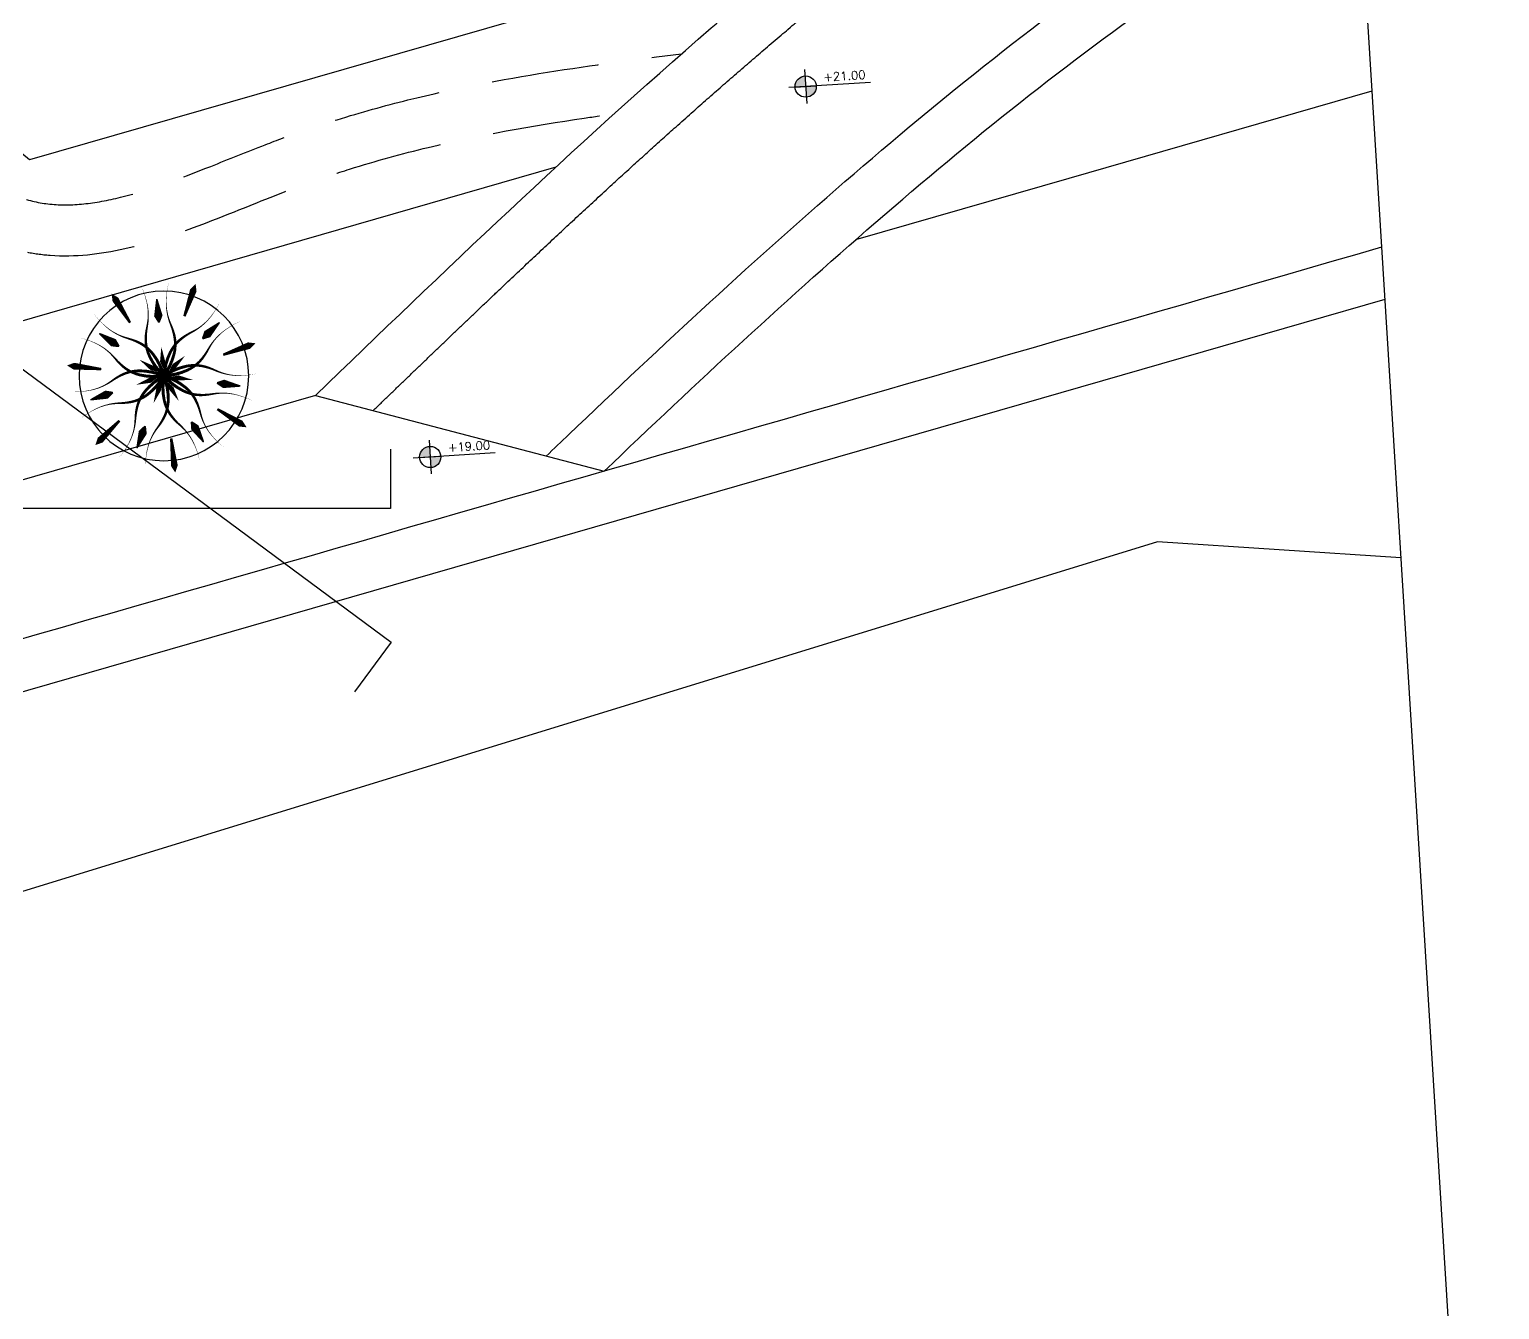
# Model space of a CAD drawing. Header units: millimetres. Extents: x 55520 to 96084, y -58491 to -49645.
# Drawn here: x 60711.1 to 60797.7, y -57660.5 to -57585.1 of the extents above; entities that cross this region are included whole.
import ezdxf
from ezdxf.enums import TextEntityAlignment as Align

# ---------------------------------------------------------------- set-up
doc = ezdxf.new("R2010")
doc.units = ezdxf.units.MM
doc.linetypes.add('HIDDEN', pattern=[9.525, 6.35, -3.175])
for name, color, linetype in [('Alvenaria Vista', 40, 'Continuous'), ('ARQ-COTAS', 1, 'Continuous'), ('ARQ-SÍMBOLOS', 2, 'Continuous'), ('ARQ-TEXTO2', 2, 'Continuous'), ('Caminhos Principais', 13, 'Continuous'), ('Curvas de Nível', 10, 'Continuous'), ('Limite Terreno', 20, 'Continuous'), ('Limites', 250, 'Continuous'), ('Projeção', 60, 'HIDDEN'), ('Árvores Existentes', 114, 'Continuous')]:
    doc.layers.add(name, color=color, linetype=linetype)
doc.styles.add('ROMANS', font='romans.shx')

# ---------------------------------------------------------------- blocks, each defined once
blk = doc.blocks.new('tree 24')
at = {"flags": 128}
for points in [[(-1.101, 2.65, 0, 0.2, 0), (-1.022, 2.46, 0.2, 0.07, 0), (-0.712, 1.713, 0, 0, 0)], [(0, 0, 0.1, 0.0832, -0.09359), (-0.34, 0.625, 0.0832, 0.07, -0.120632), (-0.379, 1.179, 0.07, 0.0494, -0.042982), (-0.296, 1.499, 0.0494, 0.03, 0.045506), (-0.219, 1.801, 0.03, 0.0165, 0.065495), (-0.206, 2.23, 0.0165, 0, 0.053115), (-0.316, 2.747, 0, 0, 0)], [(0, 0, 0.1, 0.0832, 0.09359), (0.384, 0.599, 0.0832, 0.07, 0.120632), (0.464, 1.148, 0.07, 0.0494, 0.042982), (0.405, 1.473, 0.0494, 0.03, -0.045506), (0.35, 1.78, 0.03, 0.0165, -0.065495), (0.369, 2.209, 0.0165, 0, -0.053115), (0.516, 2.716, 0, 0, 0)], [(1.385, 2.513, 0, 0.2, 0), (1.286, 2.333, 0.2, 0.07, 0), (0.896, 1.625, 0, 0, 0)], [(0.047, 1.576, 0.05, 0.25, 0), (0.053, 1.775, 0.25, 0.04, 0), (0.068, 2.275, 0, 0, 0)], [(0, 0, 0.1, 0.0832, 0.09359), (-0.228, 0.674, 0.0832, 0.07, 0.120632), (-0.608, 1.079, 0.07, 0.0494, 0.042982), (-0.899, 1.235, 0.0494, 0.03, -0.045506), (-1.174, 1.383, 0.03, 0.0165, -0.065495), (-1.497, 1.666, 0.0165, 0, -0.053115), (-1.802, 2.097, 0, 0, 0)], [(0, 0, 0.1, 0.0832, -0.09359), (0.277, 0.655, 0.0832, 0.07, -0.120632), (0.685, 1.031, 0.07, 0.0494, -0.042982), (0.987, 1.166, 0.0494, 0.03, 0.045506), (1.272, 1.294, 0.03, 0.0165, 0.065495), (1.615, 1.552, 0.0165, 0, 0.053115), (1.95, 1.96, 0, 0, 0)], [(0, 0, 0.1, 0.0832, -0.09359), (-0.7, 0.124, 0.0832, 0.07, -0.120632), (-1.158, 0.439, 0.07, 0.0494, -0.042982), (-1.356, 0.703, 0.0494, 0.03, 0.045506), (-1.544, 0.952, 0.03, 0.0165, 0.065495), (-1.872, 1.229, 0.0165, 0, 0.053115), (-2.344, 1.465, 0, 0, 0)], [(-1.203, 1.019, 0.05, 0.25, 0), (-1.355, 1.148, 0.25, 0.04, 0), (-1.737, 1.471, 0, 0, 0)], [(0, 0, 0.1, 0.0832, 0.09359), (0.708, 0.073, 0.0832, 0.07, 0.120632), (1.187, 0.353, 0.07, 0.0494, 0.042982), (1.404, 0.602, 0.0494, 0.03, -0.045506), (1.61, 0.837, 0.03, 0.0165, -0.065495), (1.957, 1.089, 0.0165, 0, -0.053115), (2.445, 1.29, 0, 0, 0)], [(1.261, 0.946, 0.05, 0.25, 0), (1.421, 1.066, 0.25, 0.04, 0), (1.821, 1.366, 0, 0, 0)], [(-2.758, 0.791, 0, 0.2, 0), (-2.561, 0.735, 0.2, 0.07, 0), (-1.783, 0.512, 0, 0, 0)], [(0.005, 0.214, 0, 0.15, 0), (0.011, 0.428, 0.15, 0, 0), (0.021, 0.861, 0, 0, 0)], [(-0.164, 0.137, 0, 0.15, 0), (-0.328, 0.275, 0.15, 0, 0), (-0.66, 0.554, 0, 0, 0)], [(0.17, 0.129, 0, 0.15, 0), (0.341, 0.258, 0.15, 0, 0), (0.687, 0.52, 0, 0, 0)], [(2.828, 0.484, 0, 0.2, 0), (2.626, 0.449, 0.2, 0.07, 0), (1.829, 0.313, 0, 0, 0)], [(0, 0, 0.1, 0.0832, 0.09359), (-0.669, 0.242, 0.0832, 0.07, 0.120632), (-1.222, 0.197, 0.07, 0.0494, 0.042982), (-1.526, 0.067, 0.0494, 0.03, -0.045506), (-1.813, -0.055, 0.03, 0.0165, -0.065495), (-2.236, -0.132, 0.0165, 0, -0.053115), (-2.763, -0.101, 0, 0, 0)], [(0, 0, 0.1, 0.0832, -0.09359), (-0.534, -0.47, 0.0832, 0.07, -0.120632), (-1.065, -0.632, 0.07, 0.0494, -0.042982), (-1.395, -0.622, 0.0494, 0.03, 0.045506), (-1.707, -0.614, 0.03, 0.0165, 0.065495), (-2.128, -0.697, 0.0165, 0, 0.053115), (-2.607, -0.919, 0, 0, 0)], [(0, 0, 0.1, 0.0832, 0.09359), (-0.606, -0.372, 0.0832, 0.07, 0.120632), (-0.916, -0.833, 0.07, 0.0494, 0.042982), (-1.004, -1.151, 0.0494, 0.03, -0.045506), (-1.087, -1.452, 0.03, 0.0165, -0.065495), (-1.291, -1.83, 0.0165, 0, -0.053115), (-1.643, -2.223, 0, 0, 0)], [(0, 0, 0.1, 0.0832, -0.09359), (0.035, -0.711, 0.0832, 0.07, -0.120632), (-0.17, -1.227, 0.07, 0.0494, -0.042982), (-0.384, -1.478, 0.0494, 0.03, 0.045506), (-0.584, -1.717, 0.03, 0.0165, 0.065495), (-0.781, -2.099, 0.0165, 0, 0.053115), (-0.907, -2.612, 0, 0, 0)], [(-0.21, -0.042, 0, 0.15, 0), (-0.419, -0.085, 0.15, 0, 0), (-0.845, -0.171, 0, 0, 0)], [(0, 0, 0.1, 0.0832, 0.09359), (-0.087, -0.706, 0.0832, 0.07, 0.120632), (0.08, -1.236, 0.07, 0.0494, 0.042982), (0.275, -1.503, 0.0494, 0.03, -0.045506), (0.457, -1.756, 0.03, 0.0165, -0.065495), (0.626, -2.15, 0.0165, 0, -0.053115), (0.714, -2.671, 0, 0, 0)], [(0, 0, 0.1, 0.0832, -0.09359), (0.685, 0.192, 0.0832, 0.07, -0.120632), (1.234, 0.107, 0.07, 0.0494, -0.042982), (1.527, -0.045, 0.0494, 0.03, 0.045506), (1.804, -0.188, 0.03, 0.0165, 0.065495), (2.22, -0.295, 0.0165, 0, 0.053115), (2.748, -0.303, 0, 0, 0)], [(0, 0, 0.1, 0.0832, -0.09359), (0.577, -0.416, 0.0832, 0.07, -0.120632), (0.853, -0.898, 0.07, 0.0494, -0.042982), (0.917, -1.222, 0.0494, 0.03, 0.045506), (0.978, -1.528, 0.03, 0.0165, 0.065495), (1.154, -1.919, 0.0165, 0, 0.053115), (1.476, -2.338, 0, 0, 0)], [(0, 0, 0.1, 0.0832, 0.09359), (0.498, -0.508, 0.0832, 0.07, 0.120632), (1.016, -0.708, 0.07, 0.0494, 0.042982), (1.346, -0.722, 0.0494, 0.03, -0.045506), (1.658, -0.737, 0.03, 0.0165, -0.065495), (2.071, -0.851, 0.0165, 0, -0.053115), (2.533, -1.107, 0, 0, 0)], [(0.207, -0.053, 0, 0.15, 0), (0.415, -0.106, 0.15, 0, 0), (0.835, -0.213, 0, 0, 0)], [(-1.546, -0.305, 0.05, 0.25, 0), (-1.743, -0.344, 0.25, 0.04, 0), (-2.233, -0.44, 0, 0, 0)], [(-0.098, -0.19, 0, 0.15, 0), (-0.195, -0.381, 0.15, 0, 0), (-0.393, -0.767, 0, 0, 0)], [(0.088, -0.195, 0, 0.15, 0), (0.176, -0.39, 0.15, 0, 0), (0.354, -0.785, 0, 0, 0)], [(1.526, -0.396, 0.05, 0.25, 0), (1.719, -0.447, 0.25, 0.04, 0), (2.203, -0.572, 0, 0, 0)], [(-2.338, -1.663, 0, 0.2, 0), (-2.171, -1.544, 0.2, 0.07, 0), (-1.512, -1.075, 0, 0, 0)], [(-0.726, -1.399, 0.05, 0.25, 0), (-0.818, -1.577, 0.25, 0.04, 0), (-1.048, -2.021, 0, 0, 0)], [(2.142, -1.91, 0, 0.2, 0), (1.988, -1.773, 0.2, 0.07, 0), (1.385, -1.235, 0, 0, 0)], [(0.641, -1.44, 0.05, 0.25, 0), (0.723, -1.623, 0.25, 0.04, 0), (0.926, -2.079, 0, 0, 0)], [(-0.158, -2.865, 0, 0.2, 0), (-0.146, -2.66, 0.2, 0.07, 0), (-0.102, -1.853, 0, 0, 0)]]:
    blk.add_lwpolyline(points, format="xyseb", dxfattribs=at)
blk.add_circle((0, 0), 2.5)
blk = doc.blocks.new('Nível_Planta')
at = {"layer": 'ARQ-SÍMBOLOS', "ltscale": 0.1}
h = blk.add_hatch(color=1, dxfattribs=at)
h.dxf.hatch_style = 1
h.paths.add_polyline_path([(-0.25, 0), (0, 0), (0, 0.25, 0.414214)])
h.paths.add_polyline_path([(0.25, 0), (0, 0), (0, -0.25, 0.414214)])
at = {"layer": 'ARQ-SÍMBOLOS', "color": 1}
for p, q in [((0, 0.4), (0, -0.4)), ((1.535, 0), (-0.4, 0))]:
    blk.add_line(p, q, dxfattribs=at)
at = {"layer": 'ARQ-SÍMBOLOS', "color": 1, "ltscale": 0.1}
blk.add_line((-0.25, 0), (0.25, 0), dxfattribs=at)
at = {"layer": 'ARQ-SÍMBOLOS', "color": 1}
blk.add_circle((0, 0), 0.25, dxfattribs=at)
at = {"layer": 'ARQ-TEXTO2', "style": 'ROMANS'}
blk.add_attdef('NIVEL-ACABADO', text='', height=0.2, dxfattribs=at).set_placement((0.432, 0.034), align=Align.BOTTOM_LEFT)

msp = doc.modelspace()

# ---------------------------------------------------------------- linework, layer by layer
at = {"layer": 'Alvenaria Vista'}
msp.add_open_spline([(60790.775, -57597.925), (60728.185, -57615.952), (60665.595, -57633.978), (60603.005, -57652.005), (60592.83, -57653.565), (60582.655, -57655.124), (60572.481, -57656.684), (60559.972, -57655.216), (60547.464, -57653.749), (60534.956, -57652.282), (60526.601, -57645.129), (60518.246, -57637.976), (60509.892, -57630.823), (60506.602, -57573.917), (60503.313, -57517.011), (60500.024, -57460.105), (60498.305, -57440.833), (60496.586, -57421.56), (60494.868, -57402.288)], degree=3, knots=[20.322416, 20.322416, 20.322416, 20.322416, 21.305376, 21.305376, 21.305376, 22.305376, 22.305376, 22.305376, 23.305376, 23.305376, 23.305376, 24.305376, 24.305376, 24.305376, 25.305376, 25.305376, 25.305376, 25.593369, 25.593369, 25.593369, 25.593369], dxfattribs=at)
at = {"layer": 'ARQ-COTAS'}
msp.add_lwpolyline([(60344.416, -57411.622), (60777.55, -57384.75), (60797.729, -57710.008), (60364.595, -57736.88)], close=True, dxfattribs=at)
for points in [[(60564.523, -57501.358), (60566.684, -57498.44), (60732.427, -57621.195), (60730.266, -57624.113)], [(60732.383, -57609.822), (60732.383, -57613.314), (60500.248, -57613.314), (60500.248, -57609.822)]]:
    msp.add_lwpolyline(points, dxfattribs=at)
at = {"layer": 'Caminhos Principais'}
msp.add_line((60727.964, -57606.649), (60744.96, -57611.12), dxfattribs=at)
for points, knots in [([(60727.964, -57606.649), (60735.485, -57599.388), (60743.118, -57592.057), (60754.33, -57582.359), (60757.461, -57579.753), (60761.117, -57576.878), (60761.552, -57576.539), (60761.989, -57576.201), (60761.321, -57575.834), (60760.651, -57575.469), (60758.737, -57574.437), (60757.488, -57573.777), (60755.298, -57572.647), (60754.359, -57572.172), (60752.456, -57571.223), (60751.494, -57570.752), (60748.583, -57569.34), (60746.608, -57568.402), (60740.621, -57565.572), (60736.546, -57563.66), (60728.439, -57559.588), (60724.405, -57557.428), (60716.59, -57552.63), (60712.806, -57549.99), (60707.766, -57545.697), (60706.305, -57544.346), (60703.996, -57541.995), (60703.112, -57541.038), (60701.407, -57539.063), (60700.59, -57538.049), (60698.238, -57534.942), (60696.805, -57532.779), (60692.894, -57526.12), (60690.773, -57521.418), (60687.282, -57511.706), (60685.912, -57506.695), (60683.74, -57496.562), (60682.94, -57491.442), (60681.727, -57481.072), (60681.333, -57475.841), (60680.835, -57465.524), (60680.731, -57460.436), (60680.631, -57446.723), (60680.768, -57438.24), (60680.681, -57421.7), (60680.455, -57413.645), (60679.528, -57404.022), (60679.329, -57402.26), (60678.874, -57398.713), (60678.619, -57396.933), (60678.132, -57393.75), (60677.906, -57392.351), (60677.672, -57390.946)], [0, 0, 0, 0, 31.409672, 31.409672, 43.166399, 43.166399, 44.747182, 44.747182, 44.747182, 47.085017, 47.085017, 51.415951, 51.415951, 54.631835, 54.631835, 57.847718, 57.847718, 64.279485, 64.279485, 77.14302, 77.14302, 90.006555, 90.006555, 102.870089, 102.870089, 108.357779, 108.357779, 111.907941, 111.907941, 115.458102, 115.458102, 122.558426, 122.558426, 136.634764, 136.634764, 150.711102, 150.711102, 164.787441, 164.787441, 179.466026, 179.466026, 194.144612, 194.144612, 219.586913, 219.586913, 245.029215, 245.029215, 250.783382, 250.783382, 256.537549, 256.537549, 261.016004, 261.016004, 261.016004, 261.016004]), ([(60741.553, -57610.224), (60741.998, -57609.799), (60742.443, -57609.375), (60742.888, -57608.95), (60742.888, -57608.95), (60742.889, -57608.95), (60742.889, -57608.95), (60748.39, -57603.701), (60753.939, -57598.539), (60765.444, -57588.639), (60771.401, -57583.894), (60781.372, -57577.085), (60785.241, -57574.695), (60789.202, -57572.568)], [-1.859501, -1.859501, -1.859501, -1.859501, -0.001124, -0.001124, -0.001124, 0, 0, 0, 22.973646, 22.973646, 45.947292, 45.947292, 60.000087, 60.000087, 60.000087, 60.000087]), ([(60744.96, -57611.12), (60750.398, -57605.932), (60755.863, -57600.848), (60767.092, -57591.173), (60772.848, -57586.576), (60782.263, -57580.09), (60785.802, -57577.869), (60789.407, -57575.873)], [0, 0, 0, 0, 22.784988, 22.784988, 45.322968, 45.322968, 58.521279, 58.521279, 58.521279, 58.521279])]:
    msp.add_open_spline(points, degree=3, knots=knots, dxfattribs=at)
msp.add_rational_spline([(60731.359, -57607.542), (60735.156, -57603.879), (60738.979, -57600.213), (60746.08, -57593.611), (60749.333, -57590.663), (60756.28, -57584.626), (60759.992, -57581.54), (60763.825, -57578.573), (60763.826, -57578.572), (60763.828, -57578.571), (60763.829, -57578.57), (60764.23, -57578.26), (60764.63, -57577.95), (60765.031, -57577.64), (60765.575, -57577.219), (60765.854, -57576.589), (60765.801, -57575.902), (60765.747, -57575.216), (60765.373, -57574.637), (60764.77, -57574.306), (60764.325, -57574.061), (60763.881, -57573.817), (60763.436, -57573.573), (60763.435, -57573.572), (60763.435, -57573.572), (60763.434, -57573.571), (60761.64, -57572.586), (60759.834, -57571.617), (60756.554, -57569.916), (60755.084, -57569.176), (60752.1, -57567.707), (60750.59, -57566.978), (60746.02, -57564.799), (60742.923, -57563.352), (60736.725, -57560.386), (60733.622, -57558.866), (60726.337, -57555.052), (60722.193, -57552.681), (60715.031, -57547.838), (60711.945, -57545.456), (60707.859, -57541.662), (60706.673, -57540.472), (60704.403, -57537.98), (60703.322, -57536.681), (60701.281, -57533.998), (60700.317, -57532.614), (60697.589, -57528.35), (60695.987, -57525.359), (60693.159, -57519.159), (60691.933, -57515.949), (60688.585, -57505.649), (60687.034, -57498.297), (60685.552, -57488.061), (60685.21, -57485.183), (60684.648, -57479.465), (60684.429, -57476.621), (60683.916, -57468.144), (60683.767, -57462.562), (60683.585, -57445.17), (60683.882, -57433.609), (60683.549, -57419.178), (60683.431, -57416.02), (60683.091, -57410.177), (60682.886, -57407.487), (60682.428, -57402.936), (60682.207, -57401.067), (60681.708, -57397.315), (60681.431, -57395.436), (60680.988, -57392.622), (60680.837, -57391.691), (60680.682, -57390.76)], [1, 1, 1, 1, 1, 1, 1, 1, 1, 1, 1, 1, 1, 1, 0.919934982122, 0.919934982122, 1, 0.919934982122, 0.919934982122, 1, 1, 1, 1, 1, 1, 1, 1, 1, 1, 1, 1, 1, 1, 1, 1, 1, 1, 1, 1, 1, 1, 1, 1, 1, 1, 1, 1, 1, 1, 1, 1, 1, 1, 1, 1, 1, 1, 1, 1, 1, 1, 1, 1, 1, 1, 1, 1, 1, 1, 1, 1], degree=3, knots=[3.300707, 3.300707, 3.300707, 3.300707, 19.146239, 19.146239, 32.144713, 32.144713, 46.223275, 46.223275, 46.223275, 46.228431, 46.228431, 46.228431, 47.699367, 47.699367, 47.699367, 48.689646, 48.689646, 48.689646, 49.679925, 49.679925, 49.679925, 51.2199, 51.2199, 51.2199, 51.223127, 51.223127, 51.223127, 57.437436, 57.437436, 62.387255, 62.387255, 67.337074, 67.337074, 77.236711, 77.236711, 87.136349, 87.136349, 100.830346, 100.830346, 112.094135, 112.094135, 116.932256, 116.932256, 121.770377, 121.770377, 126.608498, 126.608498, 136.284741, 136.284741, 145.960983, 145.960983, 166.649698, 166.649698, 174.738056, 174.738056, 182.826415, 182.826415, 199.003131, 199.003131, 233.856655, 233.856655, 243.71926, 243.71926, 252.24399, 252.24399, 258.231325, 258.231325, 264.218659, 264.218659, 267.16835, 267.16835, 267.16835, 267.16835], dxfattribs=at)
at = {"layer": 'Curvas de Nível', "color": 251}
for points in [[(60758.182, -57579.214), (60753.138, -57580.667), (60711.117, -57592.77), (60705.78, -57588.401)], [(60742.111, -57593.209), (60709.07, -57602.725), (60701.22, -57596.3)]]:
    msp.add_lwpolyline(points, dxfattribs=at)
at = {"layer": 'Curvas de Nível'}
for points in [[(60790.204, -57588.723), (60772.354, -57593.864), (60759.778, -57597.486)], [(60727.964, -57606.649), (60707.023, -57612.681), (60700.202, -57607.097), (60697.297, -57603.097)]]:
    msp.add_lwpolyline(points, dxfattribs=at)
at = {"layer": 'Limite Terreno'}
msp.add_lwpolyline([(60790.965, -57600.992), (60603.65, -57654.942), (60572.534, -57659.711), (60533.699, -57655.155), (60506.97, -57632.272), (60497.032, -57460.325), (60491.872, -57402.473)], dxfattribs=at)
at = {"layer": 'Limites'}
msp.add_lwpolyline([(60791.91, -57616.219), (60777.576, -57615.283), (60597.265, -57670.818), (60555.462, -57673.206), (60555.144, -57725.058)], dxfattribs=at)
at = {"layer": 'Projeção'}
for points, knots in [([(60703.26, -57589.601), (60703.453, -57589.785), (60703.645, -57589.968), (60704.505, -57590.779), (60705.168, -57591.39), (60706.776, -57592.773), (60707.718, -57593.496), (60709.266, -57594.433), (60709.878, -57594.736), (60711.089, -57595.179), (60711.683, -57595.315), (60712.947, -57595.444), (60713.609, -57595.436), (60714.996, -57595.295), (60715.719, -57595.161), (60718.147, -57594.561), (60719.944, -57593.888), (60722.844, -57592.736), (60723.914, -57592.299), (60725.701, -57591.61), (60726.411, -57591.349), (60727.822, -57590.858), (60728.526, -57590.627), (60730.629, -57589.972), (60732.021, -57589.587), (60736.175, -57588.558), (60738.91, -57588.039), (60744.278, -57587.187), (60746.911, -57586.849), (60749.529, -57586.523)], [0.54824, 0.54824, 0.54824, 0.54824, 1.287791, 1.287791, 3.863373, 3.863373, 7.577631, 7.577631, 10.04659, 10.04659, 12.515549, 12.515549, 14.984509, 14.984509, 17.453468, 17.453468, 23.011533, 23.011533, 26.179565, 26.179565, 28.249061, 28.249061, 30.318558, 30.318558, 34.457551, 34.457551, 42.735536, 42.735536, 50.854374, 50.854374, 50.854374, 50.854374]), ([(60702.907, -57593.378), (60703.224, -57593.666), (60703.544, -57593.95), (60704.895, -57595.113), (60705.96, -57595.938), (60707.848, -57597.081), (60708.634, -57597.477), (60709.92, -57597.946), (60710.394, -57598.084), (60711.354, -57598.289), (60711.836, -57598.355), (60713.791, -57598.5), (60715.261, -57598.326), (60718.171, -57597.673), (60719.615, -57597.192), (60722.477, -57596.125), (60723.896, -57595.538), (60726.081, -57594.675), (60726.862, -57594.377), (60728.421, -57593.821), (60729.197, -57593.562), (60731.522, -57592.832), (60733.064, -57592.41), (60737.676, -57591.299), (60740.733, -57590.761), (60744.381, -57590.226), (60744.968, -57590.143), (60745.555, -57590.062)], [2.690242, 2.690242, 2.690242, 2.690242, 3.860175, 3.860175, 7.575321, 7.575321, 10.054477, 10.054477, 11.431886, 11.431886, 12.809296, 12.809296, 17.002044, 17.002044, 21.194793, 21.194793, 25.387541, 25.387541, 27.777728, 27.777728, 30.167915, 30.167915, 34.94829, 34.94829, 44.509039, 44.509039, 46.342258, 46.342258, 46.342258, 46.342258])]:
    msp.add_open_spline(points, degree=3, knots=knots, dxfattribs=at)

# ---------------------------------------------------------------- block references
at = {"layer": 'ARQ-SÍMBOLOS', "xscale": 2.5, "yscale": 2.5, "zscale": 2.5, "rotation": 3.550099373266258}
for p, values in [((60756.839, -57588.454), {'NIVEL-ACABADO': '+21.00'}), ((60734.718, -57610.278), {'NIVEL-ACABADO': '+19.00'})]:
    msp.add_blockref('Nível_Planta', p, dxfattribs=at).add_auto_attribs(values)
at = {"layer": 'Árvores Existentes', "xscale": -2, "yscale": 2, "zscale": 2, "rotation": 3.550099373266251}
msp.add_blockref('tree 24', (60719.025, -57605.499), dxfattribs=at)

doc.saveas('drawing.dxf')
